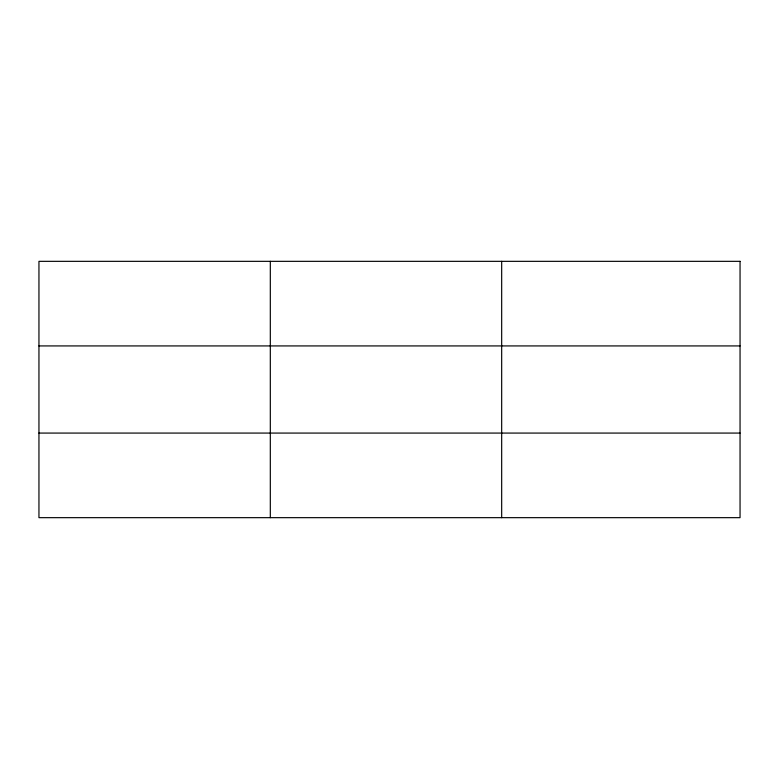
<?xml version="1.0" encoding="UTF-8"?>
<svg xmlns="http://www.w3.org/2000/svg" width="779" height="779" viewBox="0 0 779 779"><rect width="100%" height="100%" fill="white"/><g stroke="black" fill="none" stroke-linecap="round" stroke-linejoin="round"><path stroke-width="1.17" d="M270.313 517.665L270.313 261.335M501.676 517.665L501.676 261.335M38.95 345.925L740.05 345.925M38.95 433.075L740.05 433.075M740.05 261.335L740.05 517.665L38.95 517.665L38.95 261.335L740.05 261.335"/></g></svg>
